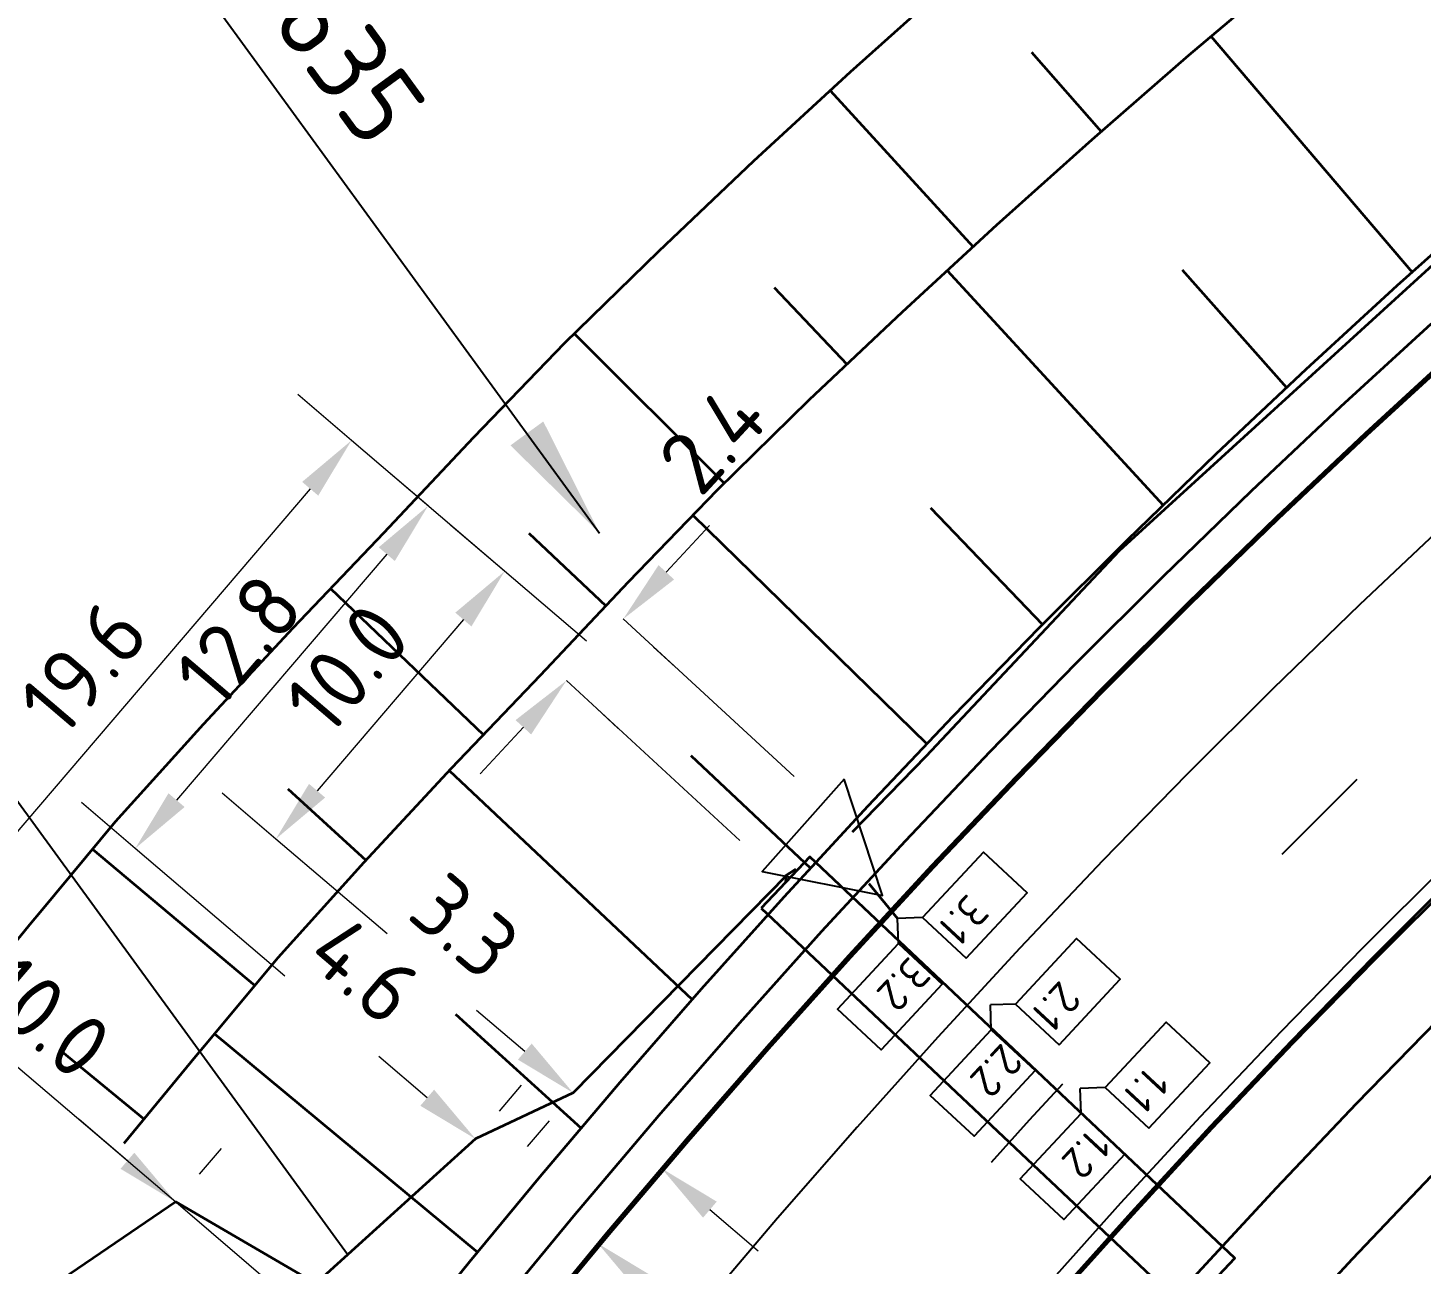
# Model space of a CAD drawing. Header units: metres. Extents: x 134219 to 139178, y 438661 to 444352.
# Drawn here: x 135279.14 to 135318.62, y 443425.9 to 443460.95 of the extents above; entities that cross this region are included whole.
import ezdxf
from ezdxf.enums import TextEntityAlignment as Align

# ---------------------------------------------------------------- set-up
doc = ezdxf.new("R2010")
doc.units = ezdxf.units.M
doc.linetypes.add('13strp', pattern=[4, 1, -3])
doc.linetypes.add('39strp', pattern=[12, 3, -9])
doc.layers.get('DEFPOINTS').update_dxf_attribs({"color": 193})
for name, color, linetype, lineweight in [('N-WE-AM-KILOMETRERING-S', 7, 'Continuous', 25), ('N-WE-KL-ET_LS_OV_KABEL-G', 10, 'KL-LS-OV-N', 35), ('N-WE-KL-ET_LS_OV_KABEL-M', 7, 'Continuous', 18), ('N-WE-KL-ET_MANTELBUIS-G', 10, 'Continuous', 35), ('N-WE-KL-MONITORING-T18', 1, 'Continuous', 25), ('N-WE-VW-VS-S', 160, 'Continuous', 25), ('N-WE-VW-VS-T18', 10, 'Continuous', 18), ('N-WE-VW-VS-T25', 7, 'Continuous', 25), ('N-WE-VW-VS_DRAAGCONSTRUCTIE-T18', 1, 'Continuous', 18), ('N-WE-VW-VS_DRAAGCONSTRUCTIE-T25', 7, 'Continuous', 25), ('Utd-geleiderail-nw', 8, 'glm a2ee v014$0$f2m40080', 35), ('Utd-ondergr-nw', 8, '13strp', 35), ('X-XX-AL-AANPIJLING-G', 7, 'Continuous', 18), ('X-XX-AL-AANPIJLING-S', 7, 'Continuous', 25)]:
    doc.layers.add(name, color=color, linetype=linetype, lineweight=lineweight)
doc.layers.add('N-WE-KL-MONITORING-T25', color=2, linetype='Continuous')
doc.layers.add('Utd-weg-nw', color=8, linetype='Continuous')
doc.styles.add('ISO18', font='NLCS-ISO.ttf')
doc.styles.add('ISO25', font='NLCS-ISO.ttf')
doc.styles.add('NLCS-ISO', font='NLCS-ISO.ttf')
doc.styles.add('NLCS_18', font='NLCS-ISO.ttf', dxfattribs={"height": 1.8})
doc.linetypes.add('glm a2ee v014$0$f2m40080', pattern='A,2,-1,[160,RTW.shx,S=0.5,R=0,X=0,Y=0],-1', length=4)
doc.linetypes.add('KL-LS-OV-N', pattern='A,4,-1,[103,NLCS.SHX,S=0.75,R=0,X=0,Y=0],-1,4,-1.5,["0V",Standard,S=1,R=0,X=0,Y=-0.5],-3', length=14.5)
doc.dimstyles.new('NLCS_t18_pijl_Dimension_l3_h1', dxfattribs={"dimtxt": 1.8, "dimasz": 1.8, "dimexe": 2, "dimexo": 2, "dimgap": 0.7, "dimtad": 1, "dimdec": 1, "dimzin": 0, "dimdsep": 46, "dimtxsty": 'NLCS_18', "dimcen": 2.5, "dimdle": 2, "dimclrd": 256, "dimclre": 256, "dimclrt": 256, "dimadec": 1, "dimazin": 0, "dimtfac": 1, "dimtdec": 1, "dimtofl": 0, "dimtmove": 1, "dimatfit": 0, "dimfxl": 0, "dimtolj": 1, "dimtzin": 0, "dimlwd": 18, "dimlwe": 18, "dimarcsym": 0})
doc.dimstyles.new('UTD', dxfattribs={"dimtxt": 1.8, "dimasz": 1.8, "dimexe": 0, "dimexo": 0, "dimgap": 0.5, "dimtad": 1, "dimdec": 1, "dimzin": 1, "dimdsep": 46, "dimtxsty": 'ISO18', "dimcen": 2.5, "dimclrd": 256, "dimclre": 256, "dimclrt": 1, "dimadec": 0, "dimazin": 0, "dimtfac": 1, "dimtdec": 1, "dimtmove": 0, "dimatfit": 3, "dimfxl": 0, "dimlwd": -1, "dimlwe": -1, "dimarcsym": 0})

# ---------------------------------------------------------------- blocks, each defined once
blk = doc.blocks.new('SVW-TDI_HULP_DETECTIELUS-SO')
blk.add_line((0.5, 0.5), (0, 0))
at = {"color": 0, "linetype": 'ByBlock'}
blk.add_lwpolyline([(0.5, 2.192), (3.038, 2.192), (3.038, 0.5), (0.5, 0.5)], close=True, dxfattribs=at)
at = {"layer": 'N-WE-VW-VS-T18', "linetype": 'ByBlock', "style": 'NLCS-ISO', "flags": 1}
for tag, p in [('OMSCHRIJVING_LEGENDA', (7.741, -6.192)), ('NABIJ_PORTAAL', (7.741, -9.976)), ('LOCATIE', (7.741, -13.761)), ('RIJSTROKEN', (7.741, -17.545)), ('OVERIGE_OPMERKING(EN)_1', (7.741, -21.33)), ('OVERIGE_OPMERKING(EN)_2', (7.741, -25.114))]:
    blk.add_attdef(tag, p, '', height=1.8, dxfattribs=at)
at = {"layer": 'N-WE-VW-VS-T25', "linetype": 'ByBlock', "style": 'NLCS-ISO'}
blk.add_attdef('LUSNUMMER', text='', height=1.8, dxfattribs=at).set_placement((2.264, 1.346), align=Align.MIDDLE)
blk = doc.blocks.new('SVW-VS_KAST_DS-SO')
blk.add_lwpolyline([(-1.75, -0.99), (1.75, -0.99), (0, 2.01)], close=True)
at = {"layer": 'N-WE-VW-VS_DRAAGCONSTRUCTIE-T18', "linetype": 'ByBlock', "style": 'NLCS-ISO', "flags": 1}
for tag, p in [('OMSCHRIJVING_LEGENDA', (0, -8.431)), ('LEVERANCIER', (0, -12.215)), ('NABIJ_PORTAAL', (0, -16)), ('LOCATIE', (0, -19.784)), ('BPS-CODERING', (0, -23.569)), ('VOEDINGSPUNT', (0, -27.353)), ('GROEPSNUMMER', (0, -31.138)), ('POSITIE_X', (0, -34.922)), ('POSITIE_Y', (0, -38.707)), ('OVERIGE_OPMERKING(EN)_1', (0, -42.491)), ('OVERIGE_OPMERKING(EN)_2', (0, -46.276))]:
    blk.add_attdef(tag, p, '', height=1.8, dxfattribs=at)
at = {"layer": 'N-WE-VW-VS_DRAAGCONSTRUCTIE-T25', "linetype": 'ByBlock', "style": 'NLCS-ISO'}
blk.add_attdef('SOORT_KAST', text='', height=2.5, dxfattribs=at).set_placement((0, 5.269), align=Align.MIDDLE_CENTER)
blk = doc.blocks.new('*D560')
at = {"layer": 'DEFPOINTS', "color": 0, "transparency": 16777216}
for p in [(135296.01, 443444.193, 9.456), (135294.4, 443442.447, 9.456), (135294.4, 443442.447)]:
    blk.add_point(p, dxfattribs=at)
at = {"layer": 'N-WE-KL-ET_LS_OV_KABEL-M', "linetype": 'Continuous', "lineweight": 18, "transparency": 16777216}
for p, q in [((135297.23, 443445.516), (135298.451, 443446.839)), ((135293.18, 443441.124), (135291.96, 443439.8))]:
    blk.add_line(p, q, dxfattribs=at)
at = {"layer": 'N-WE-KL-ET_LS_OV_KABEL-M', "lineweight": 18, "transparency": 16777216}
for p, q in [((135296.872, 443443.398), (135297.48, 443442.836)), ((135295.262, 443441.652), (135295.87, 443441.091))]:
    blk.add_line(p, q, dxfattribs=at)
at = {"layer": 'N-WE-KL-ET_LS_OV_KABEL-M', "transparency": 16777216}
for points in [[(135297.01, 443445.719), (135297.451, 443445.312), (135296.01, 443444.192)], [(135292.959, 443441.327), (135293.4, 443440.92), (135294.4, 443442.447)]]:
    blk.add_solid(points, dxfattribs=at)
at = {"layer": 'N-WE-KL-ET_LS_OV_KABEL-M', "transparency": 16777216, "insert": (135298.544, 443449.3), "char_height": 1.8, "attachment_point": 5, "rotation": 47.3168, "style": 'NLCS_18'}
blk.add_mtext('\\A1;2.4', dxfattribs=at)
blk = doc.blocks.new('*D212')
at = {"layer": 'DEFPOINTS', "color": 0, "transparency": 16777216}
for p in [(135294.589, 443430.76, 8.104), (135297.097, 443428.618, 8.104), (135297.097, 443428.618)]:
    blk.add_point(p, dxfattribs=at)
at = {"layer": 'N-WE-KL-ET_LS_OV_KABEL-M', "linetype": 'Continuous', "lineweight": 18, "transparency": 16777216}
for p, q in [((135293.221, 443431.929), (135291.852, 443433.098)), ((135298.465, 443427.449), (135299.834, 443426.28))]:
    blk.add_line(p, q, dxfattribs=at)
at = {"layer": 'N-WE-KL-ET_LS_OV_KABEL-M', "lineweight": 18, "transparency": 16777216}
for p, q in [((135293.913, 443429.968), (135293.29, 443429.239)), ((135296.42, 443427.826), (135295.798, 443427.097))]:
    blk.add_line(p, q, dxfattribs=at)
at = {"layer": 'N-WE-KL-ET_LS_OV_KABEL-M', "transparency": 16777216}
for points in [[(135293.416, 443432.157), (135293.026, 443431.701), (135294.589, 443430.76)], [(135298.66, 443427.677), (135298.271, 443427.221), (135297.097, 443428.618)]]:
    blk.add_solid(points, dxfattribs=at)
at = {"layer": 'N-WE-KL-ET_LS_OV_KABEL-M', "transparency": 16777216, "insert": (135291.525, 443435.482), "char_height": 1.8, "attachment_point": 5, "rotation": 319.4954, "style": 'NLCS_18'}
blk.add_mtext('\\A1;3.3', dxfattribs=at)
blk = doc.blocks.new('*D213')
at = {"layer": 'DEFPOINTS', "color": 0, "transparency": 16777216}
for p in [(135291.824, 443429.453, 8.104), (135295.296, 443426.487, 8.104), (135295.296, 443426.487)]:
    blk.add_point(p, dxfattribs=at)
at = {"layer": 'N-WE-KL-ET_LS_OV_KABEL-M', "linetype": 'Continuous', "lineweight": 18, "transparency": 16777216}
for p, q in [((135290.456, 443430.622), (135289.087, 443431.791)), ((135296.665, 443425.318), (135298.034, 443424.149))]:
    blk.add_line(p, q, dxfattribs=at)
at = {"layer": 'N-WE-KL-ET_LS_OV_KABEL-M', "lineweight": 18, "transparency": 16777216}
for p, q in [((135292.501, 443430.245), (135293.123, 443430.974)), ((135295.973, 443427.279), (135296.595, 443428.008))]:
    blk.add_line(p, q, dxfattribs=at)
at = {"layer": 'N-WE-KL-ET_LS_OV_KABEL-M', "transparency": 16777216}
for points in [[(135290.651, 443430.85), (135290.261, 443430.394), (135291.824, 443429.453)], [(135296.86, 443425.546), (135296.47, 443425.09), (135295.296, 443426.487)]]:
    blk.add_solid(points, dxfattribs=at)
at = {"layer": 'N-WE-KL-ET_LS_OV_KABEL-M', "transparency": 16777216, "insert": (135288.686, 443434.238), "char_height": 1.8, "attachment_point": 5, "rotation": 319.4954, "style": 'NLCS_18'}
blk.add_mtext('\\A1;4.6', dxfattribs=at)
blk = doc.blocks.new('*D214')
at = {"layer": 'DEFPOINTS', "color": 0, "transparency": 16777216}
for p in [(135283.329, 443427.666, 8.104), (135290.964, 443421.144, 8.104), (135290.964, 443421.144)]:
    blk.add_point(p, dxfattribs=at)
at = {"layer": 'N-WE-KL-ET_LS_OV_KABEL-M', "linetype": 'Continuous', "lineweight": 18, "transparency": 16777216}
for p, q in [((135276.71, 443433.32), (135283.329, 443427.666)), ((135281.96, 443428.835), (135280.591, 443430.004)), ((135283.329, 443427.666), (135290.964, 443421.144)), ((135292.333, 443419.974), (135293.702, 443418.805))]:
    blk.add_line(p, q, dxfattribs=at)
at = {"layer": 'N-WE-KL-ET_LS_OV_KABEL-M', "lineweight": 18, "transparency": 16777216}
for p, q in [((135284.005, 443428.458), (135284.628, 443429.187)), ((135291.641, 443421.936), (135292.263, 443422.664))]:
    blk.add_line(p, q, dxfattribs=at)
at = {"layer": 'N-WE-KL-ET_LS_OV_KABEL-M', "transparency": 16777216}
for points in [[(135282.155, 443429.063), (135281.765, 443428.607), (135283.329, 443427.666)], [(135292.528, 443420.203), (135292.138, 443419.746), (135290.964, 443421.144)]]:
    blk.add_solid(points, dxfattribs=at)
at = {"layer": 'N-WE-KL-ET_LS_OV_KABEL-M', "transparency": 16777216, "insert": (135279.65, 443432.913), "char_height": 1.8, "attachment_point": 5, "rotation": 319.4954, "style": 'NLCS_18'}
blk.add_mtext('\\A1;10.0', dxfattribs=at)
blk = doc.blocks.new('*D215')
at = {"layer": 'DEFPOINTS', "color": 0, "transparency": 16777216}
for p in [(135292.649, 443445.545), (135286.165, 443437.956), (135286.165, 443437.956)]:
    blk.add_point(p, dxfattribs=at)
at = {"layer": 'N-WE-KL-ET_LS_OV_KABEL-M', "lineweight": 18, "transparency": 16777216}
for p, q in [((135292.649, 443445.545), (135291.128, 443446.844)), ((135286.165, 443437.956), (135284.645, 443439.255))]:
    blk.add_line(p, q, dxfattribs=at)
at = {"layer": 'N-WE-KL-ET_LS_OV_KABEL-M', "linetype": 'Continuous', "lineweight": 18, "transparency": 16777216}
blk.add_line((135291.479, 443444.177), (135287.335, 443439.324), dxfattribs=at)
at = {"layer": 'N-WE-KL-ET_LS_OV_KABEL-M', "transparency": 16777216}
for points in [[(135291.251, 443444.372), (135291.708, 443443.982), (135292.649, 443445.545)], [(135287.106, 443439.519), (135287.563, 443439.13), (135286.165, 443437.956)]]:
    blk.add_solid(points, dxfattribs=at)
at = {"layer": 'N-WE-KL-ET_LS_OV_KABEL-M', "transparency": 16777216, "insert": (135288.19, 443442.79), "char_height": 1.8, "attachment_point": 5, "rotation": 49.4954, "style": 'NLCS_18'}
blk.add_mtext('\\A1;10.0', dxfattribs=at)
blk = doc.blocks.new('*D216')
at = {"layer": 'DEFPOINTS', "color": 0, "transparency": 16777216}
for p in [(135290.478, 443447.399), (135282.183, 443437.689), (135282.183, 443437.689)]:
    blk.add_point(p, dxfattribs=at)
at = {"layer": 'N-WE-KL-ET_LS_OV_KABEL-M', "lineweight": 18, "transparency": 16777216}
for p, q in [((135290.478, 443447.399), (135288.958, 443448.698)), ((135282.183, 443437.689), (135280.663, 443438.988))]:
    blk.add_line(p, q, dxfattribs=at)
at = {"layer": 'N-WE-KL-ET_LS_OV_KABEL-M', "linetype": 'Continuous', "lineweight": 18, "transparency": 16777216}
blk.add_line((135289.309, 443446.031), (135283.352, 443439.057), dxfattribs=at)
at = {"layer": 'N-WE-KL-ET_LS_OV_KABEL-M', "transparency": 16777216}
for points in [[(135289.081, 443446.225), (135289.537, 443445.836), (135290.478, 443447.399)], [(135283.124, 443439.252), (135283.58, 443438.862), (135282.183, 443437.689)]]:
    blk.add_solid(points, dxfattribs=at)
at = {"layer": 'N-WE-KL-ET_LS_OV_KABEL-M', "transparency": 16777216, "insert": (135285.114, 443443.583), "char_height": 1.8, "attachment_point": 5, "rotation": 49.4954, "style": 'NLCS_18'}
blk.add_mtext('\\A1;12.8', dxfattribs=at)
blk = doc.blocks.new('*D217')
at = {"layer": 'DEFPOINTS', "color": 0, "transparency": 16777216}
for p in [(135288.308, 443449.253), (135275.547, 443434.314), (135275.547, 443434.314)]:
    blk.add_point(p, dxfattribs=at)
at = {"layer": 'N-WE-KL-ET_LS_OV_KABEL-M', "lineweight": 18, "transparency": 16777216}
for p, q in [((135288.308, 443449.253), (135286.787, 443450.552)), ((135275.547, 443434.314), (135274.026, 443435.613))]:
    blk.add_line(p, q, dxfattribs=at)
at = {"layer": 'N-WE-KL-ET_LS_OV_KABEL-M', "linetype": 'Continuous', "lineweight": 18, "transparency": 16777216}
blk.add_line((135287.139, 443447.884), (135276.716, 443435.682), dxfattribs=at)
at = {"layer": 'N-WE-KL-ET_LS_OV_KABEL-M', "transparency": 16777216}
for points in [[(135286.911, 443448.079), (135287.367, 443447.69), (135288.308, 443449.253)], [(135276.488, 443435.877), (135276.944, 443435.488), (135275.547, 443434.314)]]:
    blk.add_solid(points, dxfattribs=at)
at = {"layer": 'N-WE-KL-ET_LS_OV_KABEL-M', "transparency": 16777216, "insert": (135280.711, 443442.823), "char_height": 1.8, "attachment_point": 5, "rotation": 49.4954, "style": 'NLCS_18'}
blk.add_mtext('\\A1;19.6', dxfattribs=at)
blk = doc.blocks.new('SAL-AM_KILOMETRERING-SO')
blk.add_lwpolyline([(-37, 0), (-28, 0), (-10, 0)])
at = {"style": 'ISO25'}
blk.add_text('KM', height=2.25, dxfattribs=at).set_placement((-36, 1))
blk.add_attdef('KM', (-31, 1), '', height=2.25, dxfattribs=at)

msp = doc.modelspace()

# ---------------------------------------------------------------- linework, layer by layer
at = {"layer": 'N-WE-KL-ET_LS_OV_KABEL-G', "flags": 128}
for points in [[(135526.291, 443569.807), (135523.79, 443568.374), (135513.946, 443562.397), (135500.618, 443554.834), (135497.127, 443552.893), (135485.442, 443546.346), (135476.713, 443541.44), (135465.438, 443534.876), (135455.272, 443529.64), (135450.451, 443527.984), (135439.153, 443522.461), (135433.339, 443519.575), (135415.868, 443511.311), (135400.803, 443504.549), (135389.184, 443499.078), (135377.101, 443493.401), (135361.318, 443485.239), (135349.162, 443477.672), (135342.125, 443472.758), (135333.617, 443466.603), (135324.792, 443459.256), (135322.366, 443457.346), (135310.064, 443446.127), (135304.584, 443440.292), (135302.493, 443438.147)], [(135300.902, 443437.104), (135300.612, 443436.914), (135300.632, 443436.922), (135300.606, 443436.747), (135300.606, 443436.724)], [(135302.973, 443436.692), (135303.781, 443435.701)]]:
    msp.add_lwpolyline(points, dxfattribs=at)
at = {"layer": 'N-WE-KL-ET_LS_OV_KABEL-G', "elevation": 8.322, "flags": 128}
msp.add_lwpolyline([(135300.632, 443436.922), (135294.589, 443430.76), (135291.824, 443429.453), (135287.298, 443425.359), (135283.329, 443427.666), (135275.201, 443422.135)], dxfattribs=at)
at = {"layer": 'N-WE-KL-ET_LS_OV_KABEL-M'}
for points in [[(135294.969, 443443.563), (135288.308, 443449.253)], [(135299.317, 443437.913), (135294.4, 443442.447)], [(135289.316, 443435.264), (135286.165, 443437.956)]]:
    msp.add_lwpolyline(points, dxfattribs=at)
for points, elevation in [([(135300.852, 443439.727), (135296.01, 443444.193)], 9.456), ([(135286.418, 443434.071), (135282.183, 443437.689)], 8.322)]:
    msp.add_lwpolyline(points, dxfattribs=dict(at, elevation=elevation))
at = {"layer": 'N-WE-KL-ET_MANTELBUIS-G', "flags": 128}
msp.add_lwpolyline([(135299.919, 443435.997), (135311.967, 443424.62), (135313.341, 443426.074), (135301.293, 443437.451)], close=True, dxfattribs=at)
at = {"layer": 'Utd-geleiderail-nw', "linetype": 'Continuous', "flags": 128}
for points in [[(135318.904, 443452.564), (135316.335, 443450.207), (135313.799, 443447.814), (135311.297, 443445.386), (135308.828, 443442.923), (135306.394, 443440.427), (135303.995, 443437.897), (135301.631, 443435.334), (135299.303, 443432.738), (135297.011, 443430.11), (135294.757, 443427.452), (135294.646, 443427.317), (135292.785, 443425.063), (135292.53, 443424.749), (135291.447, 443423.398), (135290.358, 443422.039), (135288.216, 443419.288), (135286.807, 443417.426), (135286.114, 443416.51), (135284.553, 443414.394), (135284.04, 443413.688), (135282.021, 443410.86), (135280.035, 443407.994), (135278.089, 443405.101)], [(135319.069, 443432.799), (135316.774, 443430.446), (135314.513, 443428.061), (135312.284, 443425.645), (135310.09, 443423.198), (135307.93, 443420.721), (135305.803, 443418.213), (135303.715, 443415.685), (135301.654, 443413.113), (135301.462, 443412.867), (135295.754, 443407.254), (135294.775, 443405.922), (135294.069, 443404.942), (135292.86, 443403.239), (135290.977, 443400.522), (135289.134, 443397.782), (135287.328, 443395.016), (135285.562, 443392.226), (135283.834, 443389.411), (135282.145, 443386.572), (135280.496, 443383.711)]]:
    msp.add_lwpolyline(points, dxfattribs=at)
at = {"layer": 'Utd-ondergr-nw', "linetype": 'Continuous', "flags": 128}
for points in [[(135332.863, 443462.995), (135330.148, 443460.83), (135327.463, 443458.628), (135324.809, 443456.389), (135322.186, 443454.113), (135319.595, 443451.801), (135317.037, 443449.453), (135314.511, 443447.07), (135312.019, 443444.652), (135309.561, 443442.199), (135307.137, 443439.713), (135304.747, 443437.193), (135302.393, 443434.64), (135300.075, 443432.055), (135297.792, 443429.438), (135295.547, 443426.79), (135293.576, 443424.403), (135293.338, 443424.11), (135291.166, 443421.401), (135290.404, 443420.431)], [(135332.906, 443462.94), (135330.192, 443460.776), (135327.508, 443458.574), (135324.854, 443456.335), (135322.233, 443454.06), (135319.642, 443451.749), (135317.085, 443449.401), (135314.56, 443447.019), (135312.068, 443444.602), (135309.61, 443442.15), (135307.187, 443439.664), (135304.798, 443437.145), (135302.445, 443434.593), (135300.127, 443432.009), (135297.845, 443429.393), (135295.6, 443426.745), (135293.63, 443424.359), (135293.392, 443424.066), (135291.221, 443421.357), (135290.453, 443420.38)], [(135314.799, 443462.507), (135312.028, 443460.163), (135309.289, 443457.778), (135306.584, 443455.355), (135303.911, 443452.893), (135301.273, 443450.393), (135298.675, 443447.849), (135296.148, 443445.235), (135293.655, 443442.588), (135291.138, 443439.959), (135288.658, 443437.293), (135286.218, 443434.589), (135284.141, 443432.095), (135283.887, 443431.791), (135281.855, 443429.32)], [(135328.588, 443462.758), (135325.877, 443460.534), (135323.197, 443458.273), (135320.548, 443455.974), (135317.931, 443453.639), (135315.348, 443451.268), (135312.797, 443448.861), (135310.28, 443446.419), (135307.797, 443443.943), (135305.349, 443441.432), (135302.936, 443438.887), (135300.558, 443436.309), (135298.217, 443433.698), (135295.912, 443431.055), (135293.644, 443428.381), (135291.654, 443425.97), (135291.413, 443425.675), (135289.22, 443422.938), (135288.668, 443422.236)], [(135305.202, 443462.171), (135302.436, 443459.69), (135299.704, 443457.17), (135297.006, 443454.611), (135294.35, 443452.008), (135291.766, 443449.333), (135289.216, 443446.625), (135286.644, 443443.934), (135284.109, 443441.205), (135281.615, 443438.438), (135279.491, 443435.886), (135279.231, 443435.575), (135276.868, 443432.695)], [(135350.22, 443462.405), (135347.511, 443460.481), (135344.829, 443458.52), (135342.175, 443456.522), (135339.549, 443454.488), (135336.951, 443452.417), (135334.383, 443450.31), (135331.844, 443448.167), (135329.334, 443445.99), (135326.856, 443443.778), (135324.408, 443441.532), (135321.992, 443439.252), (135319.607, 443436.938), (135317.255, 443434.592), (135314.936, 443432.213), (135312.65, 443429.803), (135310.398, 443427.361), (135308.18, 443424.887), (135305.996, 443422.384), (135303.847, 443419.85), (135301.962, 443417.566), (135301.734, 443417.286), (135299.657, 443414.694), (135297.976, 443412.541)], [(135350.26, 443462.348), (135347.552, 443460.425), (135344.871, 443458.464), (135342.218, 443456.467), (135339.592, 443454.433), (135336.995, 443452.362), (135334.427, 443450.256), (135331.889, 443448.114), (135329.381, 443445.937), (135326.903, 443443.726), (135324.456, 443441.48), (135322.04, 443439.201), (135319.656, 443436.888), (135317.305, 443434.543), (135314.986, 443432.165), (135312.701, 443429.755), (135310.45, 443427.313), (135308.232, 443424.841), (135306.049, 443422.338), (135303.901, 443419.805), (135302.017, 443417.522), (135301.789, 443417.242), (135299.712, 443414.65), (135298.025, 443412.49)], [(135312.667, 443460.703), (135318.363, 443454.024)], [(135307.575, 443460.261), (135309.556, 443458.011)], [(135301.873, 443459.171), (135305.922, 443454.745)], [(135305.186, 443454.068), (135311.313, 443447.422)], [(135311.849, 443454.09), (135314.805, 443450.756)], [(135300.283, 443453.586), (135302.349, 443451.412)], [(135294.628, 443452.28), (135298.87, 443448.04)], [(135297.983, 443447.133), (135304.613, 443440.656)], [(135304.714, 443447.34), (135307.888, 443444.033)], [(135293.334, 443446.623), (135295.514, 443444.562)], [(135287.715, 443445.055), (135292.052, 443440.913)], [(135297.922, 443440.322), (135301.313, 443437.127)], [(135291.081, 443439.897), (135297.963, 443433.407)], [(135286.506, 443439.38), (135288.715, 443437.354)], [(135280.975, 443437.67), (135285.567, 443433.807)], [(135291.252, 443432.991), (135294.813, 443429.759)], [(135284.426, 443432.437), (135291.881, 443426.246)], [(135280.109, 443431.918), (135282.43, 443430.018)], [(135318.901, 443428.401), (135316.667, 443426.046), (135314.467, 443423.66), (135312.3, 443421.244), (135310.166, 443418.797), (135308.067, 443416.322), (135306.225, 443414.091), (135306.002, 443413.817), (135303.973, 443411.284), (135301.979, 443408.723), (135301.827, 443408.526)]]:
    msp.add_lwpolyline(points, dxfattribs=at)
at = {"layer": 'Utd-weg-nw', "linetype": '39strp', "flags": 128}
msp.add_lwpolyline([(135728.094, 443738.861), (135725.394, 443734.691), (135722.652, 443730.549), (135721.509, 443728.848), (135719.869, 443726.434), (135717.045, 443722.348), (135714.18, 443718.289), (135711.275, 443714.26), (135708.33, 443710.26), (135705.345, 443706.29), (135702.32, 443702.349), (135699.256, 443698.439), (135696.153, 443694.56), (135693.011, 443690.712), (135689.831, 443686.896), (135686.614, 443683.112), (135683.358, 443679.36), (135680.065, 443675.641), (135676.735, 443671.954), (135673.368, 443668.302), (135669.965, 443664.683), (135666.526, 443661.099), (135663.052, 443657.549), (135659.541, 443654.034), (135655.996, 443650.554), (135652.417, 443647.11), (135648.803, 443643.702), (135645.155, 443640.33), (135641.474, 443636.995), (135640.413, 443636.046), (135637.759, 443633.696), (135634.012, 443630.435), (135630.232, 443627.212), (135626.421, 443624.027), (135622.577, 443620.88), (135617.827, 443617.078), (135614.796, 443614.701), (135610.859, 443611.665), (135606.895, 443608.659), (135602.648, 443605.489), (135598.897, 443602.727), (135594.87, 443599.799), (135590.824, 443596.896), (135586.76, 443594.018), (135582.678, 443591.165), (135578.579, 443588.338), (135574.462, 443585.537), (135570.327, 443582.762), (135566.176, 443580.012), (135562.007, 443577.289), (135557.821, 443574.591), (135553.618, 443571.92), (135549.399, 443569.275), (135545.163, 443566.657), (135540.911, 443564.065), (135540.228, 443563.652), (135536.643, 443561.5), (135532.359, 443558.961), (135528.06, 443556.449), (135523.744, 443553.964), (135519.413, 443551.507), (135515.067, 443549.076), (135510.706, 443546.672), (135506.33, 443544.296), (135501.939, 443541.947), (135497.533, 443539.626), (135493.301, 443537.429), (135488.679, 443535.066), (135484.23, 443532.825), (135479.768, 443530.608), (135475.293, 443528.415), (135470.806, 443526.243), (135466.309, 443524.091), (135461.802, 443521.958), (135457.285, 443519.842), (135452.76, 443517.742), (135448.227, 443515.656), (135443.686, 443513.583), (135439.14, 443511.521), (135434.588, 443509.469), (135430.031, 443507.426), (135425.469, 443505.39), (135420.904, 443503.359), (135416.337, 443501.331), (135412.078, 443499.444), (135407.817, 443497.558), (135407.196, 443497.28), (135402.628, 443495.235), (135398.058, 443493.173), (135393.492, 443491.084), (135388.936, 443488.956), (135384.394, 443486.778), (135379.875, 443484.538), (135376.877, 443483.005), (135375.039, 443482.044), (135373.893, 443481.436), (135370.927, 443479.829), (135370.053, 443479.346), (135367.397, 443477.861), (135364.759, 443476.342), (135362.141, 443474.791), (135359.259, 443473.032), (135356.402, 443471.233), (135353.57, 443469.394), (135350.764, 443467.517), (135347.984, 443465.6), (135345.231, 443463.645), (135342.506, 443461.652), (135339.808, 443459.622), (135337.139, 443457.554), (135334.499, 443455.449), (135331.889, 443453.308), (135329.308, 443451.131), (135326.758, 443448.918), (135324.239, 443446.67), (135321.751, 443444.387), (135319.295, 443442.07), (135316.872, 443439.719), (135314.482, 443437.334), (135312.125, 443434.917), (135309.802, 443432.467), (135307.513, 443429.985), (135305.258, 443427.471), (135303.039, 443424.926), (135300.855, 443422.351), (135298.94, 443420.031), (135298.708, 443419.746), (135296.597, 443417.111), (135295.247, 443415.387)], dxfattribs=at)
at = {"layer": 'Utd-weg-nw', "linetype": 'Continuous', "flags": 128}
for points in [[(135349.991, 443462.733), (135347.277, 443460.806), (135344.591, 443458.842), (135341.932, 443456.84), (135339.302, 443454.802), (135336.7, 443452.728), (135334.127, 443450.617), (135331.583, 443448.471), (135329.07, 443446.29), (135326.587, 443444.075), (135324.135, 443441.825), (135321.715, 443439.541), (135319.327, 443437.223), (135316.971, 443434.873), (135314.648, 443432.491), (135312.358, 443430.076), (135310.102, 443427.63), (135307.88, 443425.152), (135305.693, 443422.644), (135303.541, 443420.106), (135301.652, 443417.819), (135301.424, 443417.538), (135299.343, 443414.941), (135297.696, 443412.833)], [(135337.684, 443462.403), (135334.976, 443460.306), (135332.298, 443458.171), (135329.65, 443455.999), (135327.032, 443453.79), (135324.446, 443451.545), (135321.89, 443449.265), (135319.367, 443446.949), (135316.876, 443444.598), (135314.418, 443442.214), (135311.993, 443439.795), (135309.602, 443437.342), (135307.245, 443434.857), (135304.923, 443432.339), (135302.636, 443429.79), (135300.385, 443427.208), (135298.17, 443424.596), (135296.227, 443422.242), (135295.992, 443421.953), (135293.85, 443419.281), (135292.798, 443417.939)]]:
    msp.add_lwpolyline(points, dxfattribs=at)
at = {"layer": 'X-XX-AL-AANPIJLING-S'}
msp.add_line((135288.197, 443426.173), (135249.882, 443478.782), dxfattribs=at)

# ---------------------------------------------------------------- block references
at = {"layer": 'N-WE-AM-KILOMETRERING-S'}
ref = msp.add_blockref('SAL-AM_KILOMETRERING-SO', (135301.227, 443438.541), dxfattribs=dict(at, rotation=306.065996042389))
ref.add_attrib('KM', '56.635', (135283.785, 443464.188), dxfattribs={"layer": 'N-WE-KL-MONITORING-T25', "height": 2.25, "rotation": 306.066, "style": 'ISO25'})
at = {"layer": 'N-WE-VW-VS-S', "rotation": 228.4958197874991}
msp.add_blockref('SVW-VS_KAST_DS-SO', (135301.85, 443437.686), dxfattribs=at)
at = {"layer": 'N-WE-VW-VS-S'}
ref = msp.add_blockref('SVW-TDI_HULP_DETECTIELUS-SO', (135303.781, 443435.701, 9.258), dxfattribs=dict(at, xscale=-1, rotation=227.0600191572493))
ref.add_attrib('LUSNUMMER', '3.1', dxfattribs={"layer": 'N-WE-KL-MONITORING-T18', "height": 0.9, "rotation": 227.06, "style": 'ISO18'}).set_placement((135305.657, 443435.663, 9.258), align=Align.MIDDLE_CENTER)
ref = msp.add_blockref('SVW-TDI_HULP_DETECTIELUS-SO', (135303.781, 443435.701, 9.258), dxfattribs=dict(at, rotation=227.0600191632619))
ref.add_attrib('LUSNUMMER', '3.2', dxfattribs={"layer": 'N-WE-KL-MONITORING-T18', "height": 0.9, "rotation": 227.06, "style": 'ISO18'}).set_placement((135303.954, 443433.832, 9.258), align=Align.MIDDLE_CENTER)
ref = msp.add_blockref('SVW-TDI_HULP_DETECTIELUS-SO', (135306.414, 443433.251, 9.258), dxfattribs=dict(at, xscale=-1, rotation=227.0600191572493))
ref.add_attrib('LUSNUMMER', '2.1', dxfattribs={"layer": 'N-WE-KL-MONITORING-T18', "height": 0.9, "rotation": 227.06, "style": 'ISO18'}).set_placement((135308.291, 443433.212, 9.258), align=Align.MIDDLE_CENTER)
ref = msp.add_blockref('SVW-TDI_HULP_DETECTIELUS-SO', (135306.414, 443433.251, 9.258), dxfattribs=dict(at, rotation=227.0600191632619))
ref.add_attrib('LUSNUMMER', '2.2', dxfattribs={"layer": 'N-WE-KL-MONITORING-T18', "height": 0.9, "rotation": 227.06, "style": 'ISO18'}).set_placement((135306.588, 443431.382, 9.258), align=Align.MIDDLE_CENTER)
ref = msp.add_blockref('SVW-TDI_HULP_DETECTIELUS-SO', (135308.959, 443430.883, 9.258), dxfattribs=dict(at, xscale=-1, rotation=227.0600191572493))
ref.add_attrib('LUSNUMMER', '1.1', dxfattribs={"layer": 'N-WE-KL-MONITORING-T18', "height": 0.9, "rotation": 227.06, "style": 'ISO18'}).set_placement((135310.835, 443430.844, 9.258), align=Align.MIDDLE_CENTER)
ref = msp.add_blockref('SVW-TDI_HULP_DETECTIELUS-SO', (135308.959, 443430.883, 9.258), dxfattribs=dict(at, rotation=227.0600191632619))
ref.add_attrib('LUSNUMMER', '1.2', dxfattribs={"layer": 'N-WE-KL-MONITORING-T18', "height": 0.9, "rotation": 227.06, "style": 'ISO18'}).set_placement((135309.132, 443429.014, 9.258), align=Align.MIDDLE_CENTER)

# ---------------------------------------------------------------- dimensions: what is measured, and where the dimension line sits
at = {"layer": 'N-WE-KL-ET_LS_OV_KABEL-M'}
for base, p1, p2, angle, picture, middle in [((135294.4, 443442.447), (135296.01, 443444.193, 9.456), (135294.4, 443442.447, 9.456), 227.3168, '*D560', (135299.72, 443448.215)), ((135297.097, 443428.618), (135294.589, 443430.76, 8.104), (135297.097, 443428.618, 8.104), 319.4954, '*D212', (135290.486, 443434.265)), ((135295.296, 443426.487, 8.322), (135291.824, 443429.453, 16.426), (135295.296, 443426.487, 16.426), 319.4954, '*D213', (135287.646, 443433.022, 8.322)), ((135290.964, 443421.144, 8.322), (135283.329, 443427.666, 16.426), (135290.964, 443421.144, 16.426), 319.4954, '*D214', (135278.611, 443431.696, 8.322))]:
    dim = msp.add_linear_dim(base=base, p1=p1, p2=p2, angle=angle, dimstyle='NLCS_t18_pijl_Dimension_l3_h1', dxfattribs=at)
    dim.commit()
    dim.dimension.update_dxf_attribs({"geometry": picture, "text_midpoint": middle, "dimtype": 161})
for p1, p2, picture, middle in [((135288.308, 443449.253), (135275.547, 443434.314), '*D217', (135280.711, 443442.823)), ((135290.478, 443447.399), (135282.183, 443437.689), '*D216', (135285.114, 443443.583)), ((135292.649, 443445.545), (135286.165, 443437.956), '*D215', (135288.19, 443442.79))]:
    dim = msp.add_aligned_dim(p1=p1, p2=p2, distance=0, dimstyle='NLCS_t18_pijl_Dimension_l3_h1', dxfattribs=at)
    dim.commit()
    dim.dimension.update_dxf_attribs({"geometry": picture, "text_midpoint": middle})

# ---------------------------------------------------------------- leaders
at = {"layer": 'X-XX-AL-AANPIJLING-G'}
msp.add_leader([(135295.34, 443446.624), (135267.225, 443485.227)], dimstyle='UTD', override={"dimasz": 3.5, "dimfxl": 0}, dxfattribs=at)

doc.saveas('drawing.dxf')
